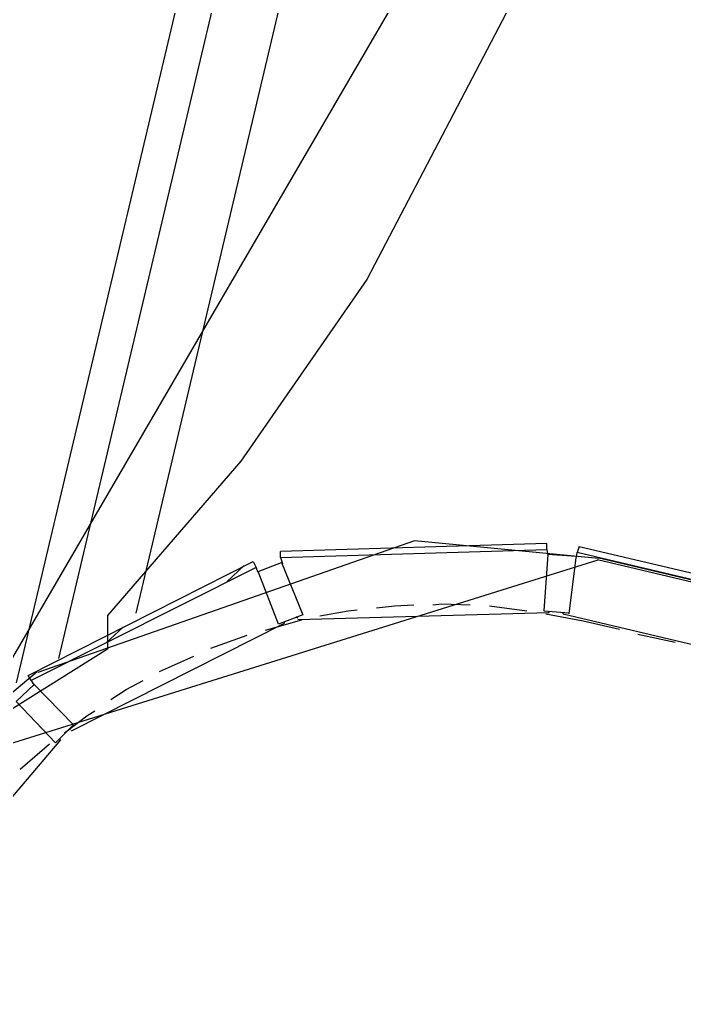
# Model space of a CAD drawing. Header units: feet. Extents: x -84 to 198, y -22 to 181.
# Drawn here: x 21.05 to 29.83, y 77.9 to 91.01 of the extents above; entities that cross this region are included whole.
import ezdxf

# ---------------------------------------------------------------- set-up
doc = ezdxf.new("R2010")
doc.units = ezdxf.units.FT
doc.layers.add('A-AREA-UNIDAD', color=30, linetype='CONTINUOUS')
doc.layers.add('A-LINEA', color=7, linetype='CONTINUOUS')

msp = doc.modelspace()

# ---------------------------------------------------------------- linework, layer by layer
at = {"layer": 'A-AREA-UNIDAD'}
msp.add_lwpolyline([(36.288, 94.9689), (34.96, 95.0933), (33.408, 95.4844), (32.96, 95.0044), (30.592, 95.5733), (30.24, 95.8044), (30.32, 96.1244), (29.568, 96.3378), (29.44, 96.5689), (27.872, 91.8578), (25.632, 87.5733), (23.968, 85.1733), (22.208, 83.1289), (22.208, 82.6844), (20.928, 81.8844), (19.072, 79.68), (17.28, 76.8)], dxfattribs=at)
at = {"layer": 'A-LINEA'}
for p, q in [((21.0069, 82.2403), (28.3763, 113.3838)), ((21.0069, 82.2403), (28.3763, 113.3838)), ((21.0069, 82.2403), (28.3763, 113.3838)), ((21.5623, 82.5607), (28.7251, 112.8443)), ((22.5845, 83.1599), (29.3705, 111.8506)), ((20.4035, 81.6263), (29.201, 96.7511)), ((26.2635, 84.1174), (21.286, 82.3777)), ((28.6935, 83.8829), (26.2635, 84.1174)), ((28.0133, 84.0044), (28.0133, 84.0844)), ((28.44, 84.0444), (28.4133, 83.9644)), ((28.44, 84.0444), (32.4267, 83.0978)), ((24.4933, 83.8978), (24.4933, 83.9778)), ((28.0133, 84.0044), (28.0267, 83.9244)), ((28.0133, 84.0044), (28.0267, 83.9244)), ((28.4, 83.8844), (28.4133, 83.9644)), ((32.4133, 83.0178), (28.4133, 83.9644)), ((28.6857, 83.8604), (19.9188, 81.1222)), ((23.7867, 83.5778), (24.0133, 83.7911)), ((24.4933, 83.8978), (24.52, 83.8178)), ((28.3067, 83.1511), (28.4, 83.8978)), ((24.2, 83.6978), (24.1733, 83.7644)), ((27.2533, 83.2578), (27.7467, 83.1911)), ((28.04, 83.1644), (24.72, 83.0711)), ((28, 83.1511), (28.4933, 83.0578)), ((28.04, 83.1778), (28.04, 83.1644)), ((28.04, 83.1644), (28.04, 83.1778)), ((28.2267, 83.1511), (28.2267, 83.1644)), ((28.2267, 83.1511), (32.2133, 82.2044)), ((21.7333, 81.6044), (24.5467, 83.0311)), ((24.2933, 82.9378), (24.7733, 83.0711)), ((24.5467, 83.0311), (24.5467, 83.0444)), ((24.7067, 83.1111), (24.72, 83.0978)), ((24.72, 83.0978), (24.7067, 83.1111)), ((28.4933, 83.0578), (28.9733, 82.9511)), ((22.1867, 82.7644), (22.4133, 82.9778)), ((23.5733, 82.6978), (24.0533, 82.8711)), ((29.2133, 82.8844), (29.7067, 82.7778)), ((20.3867, 81.6444), (21.28, 82.3911)), ((21.2, 82.2711), (21.24, 82.2044)), ((21.7067, 81.6311), (21.72, 81.6178)), ((21.0533, 81.0978), (21.44, 81.4311)), ((21.5867, 81.4844), (21.5733, 81.4978))]:
    msp.add_line(p, q, dxfattribs=at)
for points in [[(28.68, 83.8711), (32.7333, 82.9111), (38.56, 107.5244), (34.5067, 108.4844)], [(24.4933, 83.8978), (28.0133, 84.0044), (28.0133, 84.0844), (24.4933, 83.9778)], [(28.4, 83.9111), (28.0267, 83.9378), (27.9733, 83.1911), (28.3067, 83.1644)], [(24.1733, 83.7644), (21.2, 82.2711), (21.16, 82.3378), (24.1333, 83.8444), (24.1733, 83.7644)], [(24.4667, 83.0178), (24.2, 83.7111), (24.5067, 83.8311), (24.7867, 83.1378), (24.4667, 83.0178)], [(28.68, 83.8978), (31.16, 83.3111), (32.7467, 82.9378)], [(25.76, 83.2311), (26, 83.2578), (26.2533, 83.2711)], [(26.5067, 83.2711), (26.6267, 83.2844), (27, 83.2711)], [(25.0133, 83.1244), (25.3867, 83.1911), (25.5067, 83.2044)], [(22.8933, 82.3911), (23.0133, 82.4444), (23.3467, 82.5911)], [(21.52, 81.4444), (21, 81.9911), (21.24, 82.2178), (21.76, 81.6844), (21.52, 81.4444)], [(22.2533, 82.0178), (22.4533, 82.1511), (22.68, 82.2711)], [(21.64, 81.5778), (21.9333, 81.8044), (22.04, 81.8711)], [(21.5867, 81.4844), (19.5467, 79.0844), (19.56, 79.0711)]]:
    msp.add_lwpolyline(points, dxfattribs=at)

doc.saveas('drawing.dxf')
